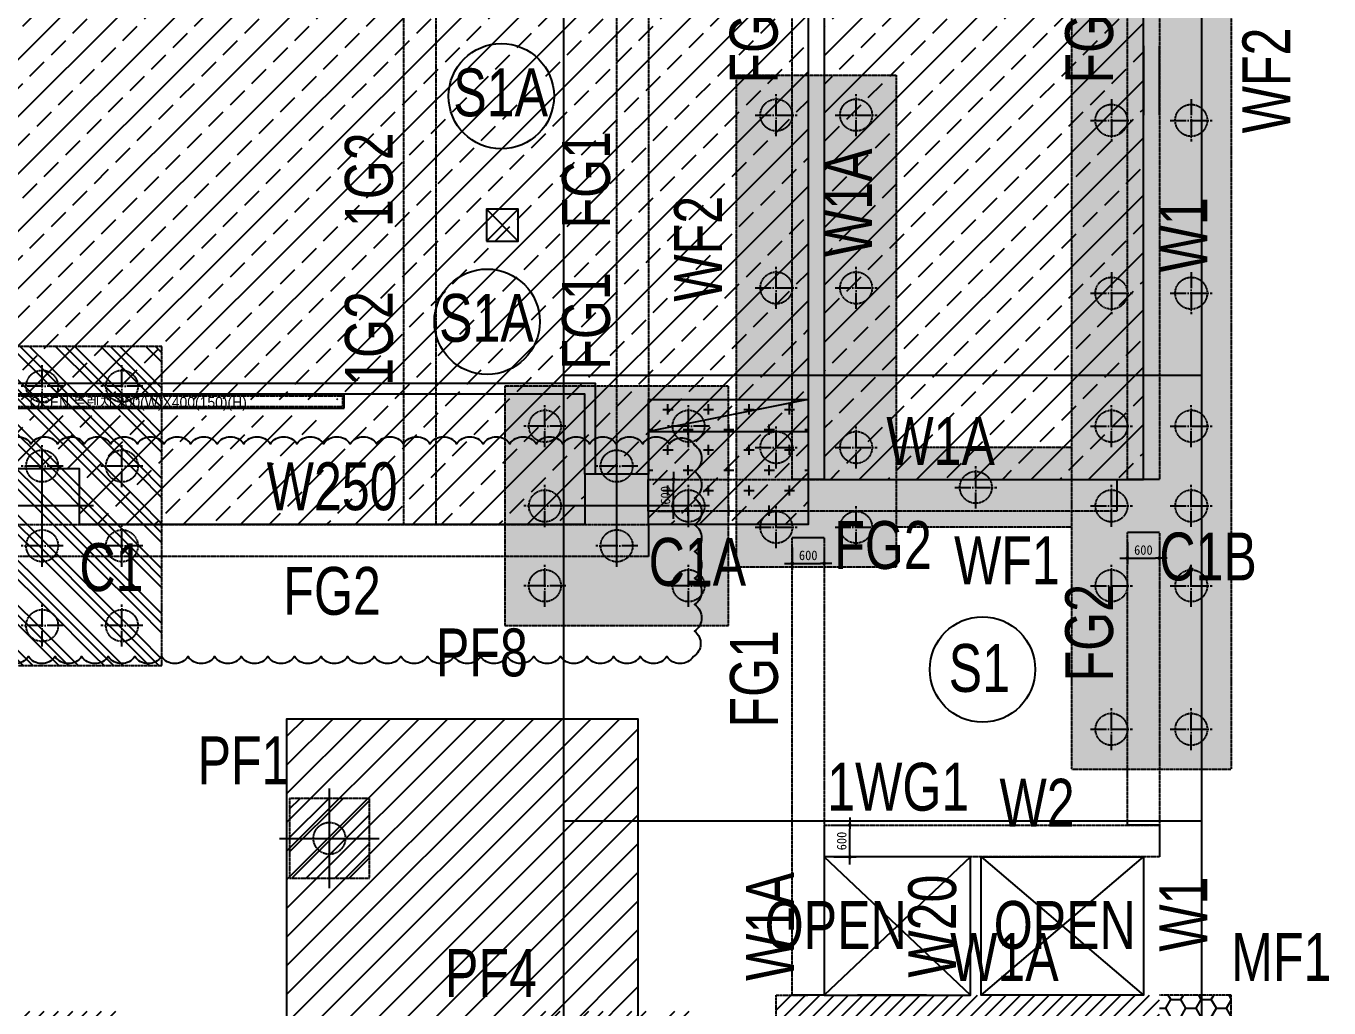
# Model space of a CAD drawing. Header units: millimetres. Extents: x -63681 to 183738, y 27655 to 152096.
# Drawn here: x 156051 to 180541, y 118666 to 137129 of the extents above; entities that cross this region are included whole.
import ezdxf
from ezdxf.enums import TextEntityAlignment as Align

# ---------------------------------------------------------------- set-up
doc = ezdxf.new("R2010")
doc.units = ezdxf.units.MM
doc.linetypes.add('ACAD_ISO04W100', pattern=[30, 24, -3, 0, -3])
doc.linetypes.add('HID', pattern=[2.3, 1.5, -0.8])
doc.layers.get('Defpoints').update_dxf_attribs({"color": 159})
for name, color, linetype in [('$0$A-HAT', 8, 'Continuous'), ('^DECK', 130, 'Continuous'), ('A-ELE', 7, 'Continuous'), ('A-ELE-방수턱', 5, 'Continuous'), ('A-HAT', 251, 'Continuous'), ('A-OPEN', 1, 'Continuous'), ('A-TEXT-NOTE', 7, 'Continuous'), ('COLUMN-TEXT', 2, 'Continuous'), ('GIRDER-TEXT', 7, 'Continuous'), ('PILE', 4, 'HID'), ('S-FOOTING', 4, 'HID'), ('TXT-FOOTING', 4, 'HID'), ('TXT-SLAB', 6, 'Continuous'), ('WALL-TEXT', 6, 'Continuous'), ('기초패턴', 1, 'Continuous'), ('보(girder)', 7, 'HID'), ('슬래브라인', 7, 'Continuous')]:
    doc.layers.add(name, color=color, linetype=linetype)
for name, color, linetype, plot in [('NOPLOT', 191, 'Continuous', False), ('NOPLOT-TEXT', 41, 'Continuous', False), ('printlayer', 6, 'Continuous', False)]:
    doc.layers.add(name, color=color, linetype=linetype, plot=plot)
doc.styles.add('Gdim', font='DotumChe.ttf')
doc.styles.add('Gtx', font='Dotum.ttf')
doc.dimstyles.new('Gdim200', dxfattribs={"dimscale": 200, "dimtxt": 3, "dimasz": 1.2, "dimexe": 2, "dimexo": 3, "dimgap": 1, "dimtad": 1, "dimdsep": 46, "dimlunit": 6, "dimtxsty": 'Gdim', "dimblk1": '_CIDOT', "dimblk2": '_CIDOT', "dimsah": 1, "dimcen": 2.5, "dimdle": 2, "dimclrd": 1, "dimclre": 1, "dimclrt": 3, "dimazin": 2, "dimtfac": 1, "dimtix": 1, "dimtmove": 2, "dimatfit": 3, "dimldrblk": '_CIDOT', "dimfxl": 2, "dimtolj": 1, "dimtzin": 0, "dimarcsym": 0})
pattern_1 = [(0, (-385073.9, -148605.02), (285.75, 164.97784), [190.5, -381]), (120, (-385073.9, -148605.02), (-285.75, 164.97784), [190.5, -381]), (60, (-385073.9, -148605.02), (6e-07, 329.95568), [-381, 190.5])]

# ---------------------------------------------------------------- blocks, each defined once
blk = doc.blocks.new('*U355')
at = {"layer": 'Defpoints'}
blk.add_line((30394.549, 700), (30394.549, 100), dxfattribs=at)
at = {"layer": '보(girder)'}
for p, q in [((-3305.451, 700), (30394.549, 700)), ((30394.549, 100), (-3305.451, 100))]:
    blk.add_line(p, q, dxfattribs=at)
blk = doc.blocks.new('_CIDOT')
at = {"color": 0, "linetype": 'ByBlock'}
blk.add_line((2, 0), (-1, 0), dxfattribs=at)
at = {"color": 0, "linetype": 'ByBlock', "const_width": 0.5}
blk.add_lwpolyline([(-0.25, 0, 1), (0.25, 0, 1)], format="xyb", close=True, dxfattribs=at)
blk = doc.blocks.new('*D356')
at = {"layer": 'Defpoints', "color": 155, "lineweight": -2, "transparency": 16777216}
for p, q in [((-1725, 700), (-1305, 700)), ((-1425, 172), (-1425, 628)), ((-1725, 100), (-1305, 100))]:
    blk.add_line(p, q, dxfattribs=at)
at = {"layer": 'Defpoints', "color": 0, "transparency": 16777216}
for p in [(-1905, 700), (-1425, 700), (-1905, 100)]:
    blk.add_point(p, dxfattribs=at)
at = {"layer": 'Defpoints', "color": 155, "lineweight": -2, "transparency": 16777216, "xscale": 71.99999999999994, "yscale": 71.99999999999994, "zscale": 71.99999999999994}
for p, rotation in [((-1425, 700), 90), ((-1425, 100), 270)]:
    blk.add_blockref('_CIDOT', p, dxfattribs=dict(at, rotation=rotation))
at = {"layer": 'Defpoints', "color": 3, "transparency": 16777216, "insert": (-1576, 400), "char_height": 180, "attachment_point": 5, "rotation": 90, "style": 'Gdim'}
blk.add_mtext('\\A1;{\\C155;600}', dxfattribs=at)
blk = doc.blocks.new('*D358')
at = {"layer": 'Defpoints', "color": 155, "lineweight": -2, "transparency": 16777216}
for p, q in [((-1725, 700), (-1305, 700)), ((-1425, 172), (-1425, 628)), ((-1725, 100), (-1305, 100))]:
    blk.add_line(p, q, dxfattribs=at)
at = {"layer": 'Defpoints', "color": 0, "transparency": 16777216}
for p in [(-1905, 700), (-1425, 700), (-1905, 100)]:
    blk.add_point(p, dxfattribs=at)
at = {"layer": 'Defpoints', "color": 155, "lineweight": -2, "transparency": 16777216, "xscale": 71.99999999999994, "yscale": 71.99999999999994, "zscale": 71.99999999999994}
for p, rotation in [((-1425, 700), 90), ((-1425, 100), 270)]:
    blk.add_blockref('_CIDOT', p, dxfattribs=dict(at, rotation=rotation))
at = {"layer": 'Defpoints', "color": 3, "transparency": 16777216, "insert": (-1576, 400), "char_height": 180, "attachment_point": 5, "rotation": 90, "style": 'Gdim'}
blk.add_mtext('\\A1;{\\C155;600}', dxfattribs=at)
blk = doc.blocks.new('*D316')
at = {"layer": 'Defpoints', "color": 155, "lineweight": -2, "transparency": 16777216}
for p, q in [((-1625, 700), (-1205, 700)), ((-1325, 172), (-1325, 628)), ((-1625, 100), (-1205, 100))]:
    blk.add_line(p, q, dxfattribs=at)
at = {"layer": 'Defpoints', "color": 0, "transparency": 16777216}
for p in [(-1805, 700), (-1325, 700), (-1805, 100)]:
    blk.add_point(p, dxfattribs=at)
at = {"layer": 'Defpoints', "color": 155, "lineweight": -2, "transparency": 16777216, "xscale": 71.99999999999994, "yscale": 71.99999999999994, "zscale": 71.99999999999994}
for p, rotation in [((-1325, 700), 90), ((-1325, 100), 270)]:
    blk.add_blockref('_CIDOT', p, dxfattribs=dict(at, rotation=rotation))
at = {"layer": 'Defpoints', "color": 3, "transparency": 16777216, "insert": (-1476, 400), "char_height": 180, "attachment_point": 5, "rotation": 90, "style": 'Gdim'}
blk.add_mtext('\\A1;{\\C155;600}', dxfattribs=at)
blk = doc.blocks.new('*D318')
at = {"layer": 'Defpoints', "color": 155, "lineweight": -2, "transparency": 16777216}
for p, q in [((-1625, 700), (-1205, 700)), ((-1325, 172), (-1325, 628)), ((-1625, 100), (-1205, 100))]:
    blk.add_line(p, q, dxfattribs=at)
at = {"layer": 'Defpoints', "color": 0, "transparency": 16777216}
for p in [(-1805, 700), (-1325, 700), (-1805, 100)]:
    blk.add_point(p, dxfattribs=at)
at = {"layer": 'Defpoints', "color": 155, "lineweight": -2, "transparency": 16777216, "xscale": 71.99999999999994, "yscale": 71.99999999999994, "zscale": 71.99999999999994}
for p, rotation in [((-1325, 700), 90), ((-1325, 100), 270)]:
    blk.add_blockref('_CIDOT', p, dxfattribs=dict(at, rotation=rotation))
at = {"layer": 'Defpoints', "color": 3, "transparency": 16777216, "insert": (-1476, 400), "char_height": 180, "attachment_point": 5, "rotation": 90, "style": 'Gdim'}
blk.add_mtext('\\A1;{\\C155;600}', dxfattribs=at)
blk = doc.blocks.new('파일')
at = {"color": 1, "linetype": 'ACAD_ISO04W100'}
for p, q in [((16279.4, 3764.4), (16279.4, 3827.6)), ((16247.7, 3796), (16311, 3796))]:
    blk.add_line(p, q, dxfattribs=at)
at = {"layer": 'PILE'}
blk.add_circle((16279.4, 3796), 24, dxfattribs=at)
blk = doc.blocks.new('D600(2.5)PF8')
blk.add_lwpolyline([(39690, -280315), (39690, -284515), (44190, -284515), (44190, -280315), (39690, -280315)])
at = {"layer": 'NOPLOT'}
for p, q in [((41940, -283382), (41940, -281447)), ((41003, -282415), (42878, -282415))]:
    blk.add_line(p, q, dxfattribs=at)
at = {"xscale": 12.50000000000909, "yscale": 12.50000000000909, "zscale": 12.50000000000909}
for p in [(-163052, -328515), (-161552, -328515), (-160052, -328515), (-162302, -329865), (-160802, -329865), (-163052, -331215), (-161552, -331215), (-160052, -331215)]:
    blk.add_blockref('파일', p, dxfattribs=at)
blk = doc.blocks.new('*D276')
at = {"layer": 'Defpoints', "color": 155, "lineweight": -2, "transparency": 16777216}
for p, q in [((-2125, 700), (-1705, 700)), ((-1825, 172), (-1825, 628)), ((-2125, 100), (-1705, 100))]:
    blk.add_line(p, q, dxfattribs=at)
at = {"layer": 'Defpoints', "color": 0, "transparency": 16777216}
for p in [(-2305, 700), (-1825, 700), (-2305, 100)]:
    blk.add_point(p, dxfattribs=at)
at = {"layer": 'Defpoints', "color": 155, "lineweight": -2, "transparency": 16777216, "xscale": 71.99999999999994, "yscale": 71.99999999999994, "zscale": 71.99999999999994}
for p, rotation in [((-1825, 700), 90), ((-1825, 100), 270)]:
    blk.add_blockref('_CIDOT', p, dxfattribs=dict(at, rotation=rotation))
at = {"layer": 'Defpoints', "color": 3, "transparency": 16777216, "insert": (-1976, 400), "char_height": 180, "attachment_point": 5, "rotation": 90, "style": 'Gdim'}
blk.add_mtext('\\A1;{\\C155;600}', dxfattribs=at)
blk = doc.blocks.new('*D278')
at = {"layer": 'Defpoints', "color": 155, "lineweight": -2, "transparency": 16777216}
for p, q in [((-2125, 700), (-1705, 700)), ((-1825, 172), (-1825, 628)), ((-2125, 100), (-1705, 100))]:
    blk.add_line(p, q, dxfattribs=at)
at = {"layer": 'Defpoints', "color": 0, "transparency": 16777216}
for p in [(-2305, 700), (-1825, 700), (-2305, 100)]:
    blk.add_point(p, dxfattribs=at)
at = {"layer": 'Defpoints', "color": 155, "lineweight": -2, "transparency": 16777216, "xscale": 71.99999999999994, "yscale": 71.99999999999994, "zscale": 71.99999999999994}
for p, rotation in [((-1825, 700), 90), ((-1825, 100), 270)]:
    blk.add_blockref('_CIDOT', p, dxfattribs=dict(at, rotation=rotation))
at = {"layer": 'Defpoints', "color": 3, "transparency": 16777216, "insert": (-1976, 400), "char_height": 180, "attachment_point": 5, "rotation": 90, "style": 'Gdim'}
blk.add_mtext('\\A1;{\\C155;600}', dxfattribs=at)
blk = doc.blocks.new('PF12')
at = {"layer": 'NOPLOT'}
for p, q in [((2100, 2063), (2100, 3937)), ((3067, 3000), (1133, 3000))]:
    blk.add_line(p, q, dxfattribs=at)
at = {"layer": 'S-FOOTING', "elevation": 0}
blk.add_lwpolyline([(-150, 0), (4350, 0), (4350, 6000), (-150, 6000)], close=True, dxfattribs=at)
at = {"xscale": 12.5000000000091, "yscale": 12.5000000000091, "zscale": 12.5000000000091, "rotation": 90}
for p in [(48050, -198242), (49550, -198242), (51050, -198242), (48050, -199742), (49550, -199742), (51050, -199742), (48050, -201242), (49550, -201242), (51050, -201242), (48050, -202742), (49550, -202742), (51050, -202742)]:
    blk.add_blockref('파일', p, dxfattribs=at)
blk = doc.blocks.new('D600(2.5)PF1')
blk.add_lwpolyline([(32233, -266553), (33733, -266553), (33733, -265053), (32233, -265053), (32233, -266553)])
at = {"layer": 'printlayer'}
for p, q in [((32983, -266740), (32983, -264865)), ((32045, -265803), (33920, -265803))]:
    blk.add_line(p, q, dxfattribs=at)
at = {"xscale": 12.50000000000909, "yscale": 12.50000000000909, "zscale": 12.50000000000909}
blk.add_blockref('파일', (-170510, -313253), dxfattribs=at)
blk = doc.blocks.new('A$Cecc8fa15')
at = {"layer": '기초패턴'}
h = blk.add_hatch(dxfattribs=at)
h.set_pattern_fill('ANSI31', color=256, scale=60)
h.set_pattern_definition([(45, (-385073.9, -148605.02), (-134.70384, 134.70384), [])])
h.paths.add_polyline_path([(41800, -7700), (49000, -7700), (49000, -12450), (41800, -12450)])
h.paths.add_polyline_path([(41800, -27400), (41800, -27100), (42700, -27100), (42711, -24805), (41800, -24800), (41800, -18900), (49750, -18900), (49750, -27400)])
h.paths.add_polyline_path([(49900, -22750), (54100, -22750), (54100, -18250), (49900, -18250)])
h.paths.add_polyline_path([(50500, -11000), (53500, -11000), (53500, -8000), (50500, -8000)])
h.paths.add_polyline_path([(50500, -6750), (53500, -6750), (53500, -2250), (50500, -2250)])
h.paths.add_polyline_path([(61300, -6750), (64300, -6750), (64300, -2250), (61300, -2250)])
h.paths.add_polyline_path([(61300, -11000), (64300, -11000), (64300, -8000), (61300, -8000)])
h.paths.add_polyline_path([(60550, -23500), (65050, -23500), (65050, -17500), (60550, -17500)])
h.paths.add_polyline_path([(56650, -15000), (58150, -15000), (58150, -13500), (56650, -13500)])
h.paths.add_polyline_path([(67450, -15000), (68950, -15000), (68950, -13500), (67450, -13500)])
h.paths.add_polyline_path([(72100, -11000), (75100, -11000), (75100, -8000), (72100, -8000)])
h.paths.add_polyline_path([(72100, -6750), (75100, -6750), (75100, -2250), (72100, -2250)])
h.paths.add_polyline_path([(78250, -6500), (79750, -6500), (79750, -8000), (78250, -8000)])
h.paths.add_polyline_path([(78250, -15000), (79750, -15000), (79750, -13500), (78250, -13500)])
h.paths.add_polyline_path([(71350, -23500), (75850, -23500), (75850, -17500), (71350, -17500)])
h.paths.add_polyline_path([(67450, -27500), (68950, -27500), (68950, -26000), (67450, -26000)])
h.paths.add_polyline_path([(61300, -33000), (64300, -33000), (64300, -30000), (61300, -30000)])
h.paths.add_polyline_path([(61300, -34250), (64300, -34250), (64300, -38750), (61300, -38750)])
h.paths.add_polyline_path([(50500, -43525), (53500, -43525), (53500, -46525), (50500, -46525)])
h.paths.add_polyline_path([(47250, -46300), (48750, -46300), (48750, -43300), (47250, -43300)])
h.paths.add_polyline_path([(72100, -38750), (75100, -38750), (75100, -34250), (72100, -34250)])
h.paths.add_polyline_path([(72100, -33000), (75100, -33000), (75100, -30000), (72100, -30000)])
h.paths.add_polyline_path([(78250, -27500), (79750, -27500), (79750, -26000), (78250, -26000)])
h.paths.add_polyline_path([(82900, -30000), (85900, -30000), (85900, -33000), (82900, -33000)])
h.paths.add_polyline_path([(89050, -27500), (90550, -27500), (90550, -26000), (89050, -26000)])
h.paths.add_polyline_path([(93700, -33000), (96700, -33000), (96700, -30000), (93700, -30000)])
h.paths.add_polyline_path([(99850, -27500), (101350, -27500), (101350, -26000), (99850, -26000)])
h.paths.add_polyline_path([(104500, -33000), (107500, -33000), (107500, -30000), (104500, -30000)])
h.paths.add_polyline_path([(119800, -36400), (127000, -36400), (127000, -29700), (119800, -29700)])
h.paths.add_polyline_path([(114100, -46300), (115600, -46300), (115600, -43300), (114100, -43300)])
h.paths.add_polyline_path([(119175, -46300), (122175, -46300), (122175, -43300), (119175, -43300)])
h.paths.add_polyline_path([(102050, -55700), (103550, -55700), (103550, -52700), (102050, -52700)])
h.paths.add_polyline_path([(107525, -55700), (110525, -55700), (110525, -52700), (107525, -52700)])
h.paths.add_polyline_path([(114100, -51350), (115600, -51350), (115600, -49850), (114100, -49850)])
h.paths.add_polyline_path([(119175, -55700), (122175, -55700), (122175, -52700), (119175, -52700)])
h.paths.add_polyline_path([(114100, -58350), (115600, -58350), (115600, -56850), (114100, -56850)])
h.paths.add_polyline_path([(107525, -62500), (110525, -62500), (110525, -59500), (107525, -59500)])
h.paths.add_polyline_path([(102050, -62500), (103550, -62500), (103550, -59500), (102050, -59500)])
h.paths.add_polyline_path([(119175, -60400), (122175, -60400), (122175, -57400), (119175, -57400)])
h.paths.add_polyline_path([(119175, -62500), (122175, -62500), (122175, -61000), (119175, -61000)])
h.paths.add_polyline_path([(114100, -65500), (115600, -65500), (115600, -64000), (114100, -64000)])
h.paths.add_polyline_path([(107525, -70000), (110525, -70000), (110525, -67000), (107525, -67000)])
h.paths.add_polyline_path([(102050, -70000), (103550, -70000), (103550, -67000), (102050, -67000)])
h.paths.add_polyline_path([(119175, -70000), (122175, -70000), (122175, -67000), (119175, -67000)])
h.paths.add_polyline_path([(51250, -66300), (52750, -66300), (52750, -69300), (51250, -69300)])
h = blk.add_hatch(dxfattribs=at)
h.set_pattern_fill('HONEY', color=256, scale=60)
h.set_pattern_definition(pattern_1)
h.paths.add_polyline_path([(119050, -12400), (122050, -12400), (122050, -19400), (125350, -19400), (125350, -6000), (128350, -6000), (128350, -25450), (125350, -25450), (125350, -20900), (122050, -20900), (122050, -21650), (119050, -21650)])
h.paths.add_polyline_path([(114700, -22750), (118900, -22750), (118900, -18250), (114700, -18250)])
h = blk.add_hatch(dxfattribs=at)
h.set_pattern_fill('GOST_GROUND', color=256, scale=60, angle=90)
h.set_pattern_definition([(135, (-479912.4, -113996.9), (5e-14, 848.52814), [1200]), (135, (-479912.4, -113816.9), (5e-14, 848.52814), [1200]), (135, (-479912.4, -113636.9), (5e-14, 848.52814), [1200])])
h.paths.add_polyline_path([(103750, -17500), (108250, -17500), (108250, -23500), (103750, -23500)])
h = blk.add_hatch(dxfattribs=at)
h.set_pattern_fill('ANSI32', color=256, scale=60)
h.set_pattern_definition([(45, (-385073.9, -148605), (-404.1115, 404.1115), []), (45, (-384804.5, -148605), (-404.1115, 404.1115), [])])
h.paths.add_polyline_path([(50500, -30000), (53500, -30000), (53500, -33000), (50500, -33000)])
h.paths.add_polyline_path([(50500, -38750), (53500, -38750), (53500, -34250), (50500, -34250)])
h.paths.add_polyline_path([(56650, -26000), (58150, -26000), (58150, -27500), (56650, -27500)])
h.paths.add_polyline_path([(110650, -26000), (112150, -26000), (112150, -27500), (110650, -27500)])
h.paths.add_polyline_path([(115300, -30000), (118300, -30000), (118300, -33000), (115300, -33000)])
h = blk.add_hatch(dxfattribs=at)
h.set_pattern_fill('HONEY', color=256, scale=60)
h.set_pattern_definition(pattern_1)
h.paths.add_polyline_path([(127000, -29700), (128350, -29700), (128350, -36400), (127000, -36400)])
blk = doc.blocks.new('*D210')
at = {"layer": 'Defpoints', "color": 155, "lineweight": -2, "transparency": 16777216}
for p, q in [((-1725, 700), (-1305, 700)), ((-1425, 172), (-1425, 628)), ((-1725, 100), (-1305, 100))]:
    blk.add_line(p, q, dxfattribs=at)
at = {"layer": 'Defpoints', "color": 0, "transparency": 16777216}
for p in [(-1905, 700), (-1425, 700), (-1905, 100)]:
    blk.add_point(p, dxfattribs=at)
at = {"layer": 'Defpoints', "color": 155, "lineweight": -2, "transparency": 16777216, "xscale": 71.99999999999994, "yscale": 71.99999999999994, "zscale": 71.99999999999994}
for p, rotation in [((-1425, 700), 90), ((-1425, 100), 270)]:
    blk.add_blockref('_CIDOT', p, dxfattribs=dict(at, rotation=rotation))
at = {"layer": 'Defpoints', "color": 3, "transparency": 16777216, "insert": (-1576, 400), "char_height": 180, "attachment_point": 5, "rotation": 90, "style": 'Gdim'}
blk.add_mtext('\\A1;{\\C155;600}', dxfattribs=at)
blk = doc.blocks.new('*D212')
at = {"layer": 'Defpoints', "color": 155, "lineweight": -2, "transparency": 16777216}
for p, q in [((-1725, 700), (-1305, 700)), ((-1425, 172), (-1425, 628)), ((-1725, 100), (-1305, 100))]:
    blk.add_line(p, q, dxfattribs=at)
at = {"layer": 'Defpoints', "color": 0, "transparency": 16777216}
for p in [(-1905, 700), (-1425, 700), (-1905, 100)]:
    blk.add_point(p, dxfattribs=at)
at = {"layer": 'Defpoints', "color": 155, "lineweight": -2, "transparency": 16777216, "xscale": 71.99999999999994, "yscale": 71.99999999999994, "zscale": 71.99999999999994}
for p, rotation in [((-1425, 700), 90), ((-1425, 100), 270)]:
    blk.add_blockref('_CIDOT', p, dxfattribs=dict(at, rotation=rotation))
at = {"layer": 'Defpoints', "color": 3, "transparency": 16777216, "insert": (-1576, 400), "char_height": 180, "attachment_point": 5, "rotation": 90, "style": 'Gdim'}
blk.add_mtext('\\A1;{\\C155;600}', dxfattribs=at)
blk = doc.blocks.new('*U357')
at = {"layer": 'Defpoints'}
for p, q in [((-1905.451, 700), (-1905.451, 100)), ((6907.385, 700), (6907.385, 100))]:
    blk.add_line(p, q, dxfattribs=at)
at = {"layer": '보(girder)'}
for p, q in [((-1905.451, 700), (6907.385, 700)), ((6907.385, 100), (-1905.451, 100))]:
    blk.add_line(p, q, dxfattribs=at)
at = {"layer": 'Defpoints'}
dim = blk.add_linear_dim(base=(-1425.451, 700), p1=(-1905.451, 100), p2=(-1905.451, 700), angle=90, text='{\\C155;<>}', dimstyle='Gdim200', override={"dimscale": 60, "dimzin": 8, "dimclrd": 155, "dimclre": 155}, dxfattribs=at)
dim.commit()
dim.dimension.update_dxf_attribs({"geometry": '*D356', "text_midpoint": (-1575.571, 400)})
blk = doc.blocks.new('*U359')
at = {"layer": 'Defpoints'}
for p, q in [((-1905.451, 700), (-1905.451, 100)), ((3594.549, 700), (3594.549, 100))]:
    blk.add_line(p, q, dxfattribs=at)
at = {"layer": '보(girder)'}
for p, q in [((-1905.451, 700), (3594.549, 700)), ((3594.549, 100), (-1905.451, 100))]:
    blk.add_line(p, q, dxfattribs=at)
at = {"layer": 'Defpoints'}
dim = blk.add_linear_dim(base=(-1425.451, 700), p1=(-1905.451, 100), p2=(-1905.451, 700), angle=90, text='{\\C155;<>}', dimstyle='Gdim200', override={"dimscale": 60, "dimzin": 8, "dimclrd": 155, "dimclre": 155}, dxfattribs=at)
dim.commit()
dim.dimension.update_dxf_attribs({"geometry": '*D358', "text_midpoint": (-1575.571, 400)})
blk = doc.blocks.new('*U317')
at = {"layer": 'Defpoints'}
for p, q in [((-1805.451, 700), (-1805.451, 100)), ((6794.549, 700), (6794.549, 100))]:
    blk.add_line(p, q, dxfattribs=at)
at = {"layer": '보(girder)'}
for p, q in [((-1805.451, 700), (6794.549, 700)), ((6794.549, 100), (-1805.451, 100))]:
    blk.add_line(p, q, dxfattribs=at)
at = {"layer": 'Defpoints'}
dim = blk.add_linear_dim(base=(-1325.451, 700), p1=(-1805.451, 100), p2=(-1805.451, 700), angle=90, text='{\\C155;<>}', dimstyle='Gdim200', override={"dimscale": 60, "dimzin": 8, "dimclrd": 155, "dimclre": 155}, dxfattribs=at)
dim.commit()
dim.dimension.update_dxf_attribs({"geometry": '*D316', "text_midpoint": (-1475.571, 400)})
blk = doc.blocks.new('*U319')
at = {"layer": 'Defpoints'}
for p, q in [((-1805.451, 700), (-1805.451, 100)), ((4494.549, 700), (4494.549, 100))]:
    blk.add_line(p, q, dxfattribs=at)
at = {"layer": '보(girder)'}
for p, q in [((-1805.451, 700), (4494.549, 700)), ((4494.549, 100), (-1805.451, 100))]:
    blk.add_line(p, q, dxfattribs=at)
at = {"layer": 'Defpoints'}
dim = blk.add_linear_dim(base=(-1325.451, 700), p1=(-1805.451, 100), p2=(-1805.451, 700), angle=90, text='{\\C155;<>}', dimstyle='Gdim200', override={"dimscale": 60, "dimzin": 8, "dimclrd": 155, "dimclre": 155}, dxfattribs=at)
dim.commit()
dim.dimension.update_dxf_attribs({"geometry": '*D318', "text_midpoint": (-1475.571, 400)})
blk = doc.blocks.new('*U277')
at = {"layer": 'Defpoints'}
for p, q in [((-2305.451, 700), (-2305.451, 100)), ((17494.549, 700), (17494.549, 100))]:
    blk.add_line(p, q, dxfattribs=at)
at = {"layer": '보(girder)'}
for p, q in [((-2305.451, 700), (17494.549, 700)), ((17494.549, 100), (-2305.451, 100))]:
    blk.add_line(p, q, dxfattribs=at)
at = {"layer": 'Defpoints'}
dim = blk.add_linear_dim(base=(-1825.451, 700), p1=(-2305.451, 100), p2=(-2305.451, 700), angle=90, text='{\\C155;<>}', dimstyle='Gdim200', override={"dimscale": 60, "dimzin": 8, "dimclrd": 155, "dimclre": 155}, dxfattribs=at)
dim.commit()
dim.dimension.update_dxf_attribs({"geometry": '*D276', "text_midpoint": (-1975.571, 400)})
blk = doc.blocks.new('*U279')
at = {"layer": 'Defpoints'}
for p, q in [((-2305.451, 700), (-2305.451, 100)), ((12794.549, 700), (12794.549, 100))]:
    blk.add_line(p, q, dxfattribs=at)
at = {"layer": '보(girder)'}
for p, q in [((-2305.451, 700), (12794.549, 700)), ((12794.549, 100), (-2305.451, 100))]:
    blk.add_line(p, q, dxfattribs=at)
at = {"layer": 'Defpoints'}
dim = blk.add_linear_dim(base=(-1825.451, 700), p1=(-2305.451, 100), p2=(-2305.451, 700), angle=90, text='{\\C155;<>}', dimstyle='Gdim200', override={"dimscale": 60, "dimzin": 8, "dimclrd": 155, "dimclre": 155}, dxfattribs=at)
dim.commit()
dim.dimension.update_dxf_attribs({"geometry": '*D278', "text_midpoint": (-1975.571, 400)})
blk = doc.blocks.new('*U211')
at = {"layer": 'Defpoints'}
for p, q in [((-1905.451, 700), (-1905.451, 100)), ((8094.549, 700), (8094.549, 100))]:
    blk.add_line(p, q, dxfattribs=at)
at = {"layer": '보(girder)'}
for p, q in [((-1905.451, 700), (8094.549, 700)), ((8094.549, 100), (-1905.451, 100))]:
    blk.add_line(p, q, dxfattribs=at)
at = {"layer": 'Defpoints'}
dim = blk.add_linear_dim(base=(-1425.451, 700), p1=(-1905.451, 100), p2=(-1905.451, 700), angle=90, text='{\\C155;<>}', dimstyle='Gdim200', override={"dimscale": 60, "dimzin": 8, "dimclrd": 155, "dimclre": 155}, dxfattribs=at)
dim.commit()
dim.dimension.update_dxf_attribs({"geometry": '*D210', "text_midpoint": (-1575.571, 400)})
blk = doc.blocks.new('*U213')
at = {"layer": 'Defpoints'}
for p, q in [((-1905.451, 700), (-1905.451, 100)), ((9044.549, 700), (9044.549, 100))]:
    blk.add_line(p, q, dxfattribs=at)
at = {"layer": '보(girder)'}
for p, q in [((-1905.451, 700), (9044.549, 700)), ((9044.549, 100), (-1905.451, 100))]:
    blk.add_line(p, q, dxfattribs=at)
at = {"layer": 'Defpoints'}
dim = blk.add_linear_dim(base=(-1425.451, 700), p1=(-1905.451, 100), p2=(-1905.451, 700), angle=90, text='{\\C155;<>}', dimstyle='Gdim200', override={"dimscale": 60, "dimzin": 8, "dimclrd": 155, "dimclre": 155}, dxfattribs=at)
dim.commit()
dim.dimension.update_dxf_attribs({"geometry": '*D212', "text_midpoint": (-1575.571, 400)})

msp = doc.modelspace()

# ---------------------------------------------------------------- hatches: boundary and pattern name
at = {"layer": '$0$A-HAT'}
h = msp.add_hatch(dxfattribs=at)
h.set_pattern_fill('CROSS', color=1, scale=60)
h.paths.add_polyline_path([(167753.571, 130105.019), (170753.571, 130105.019), (170753.571, 127755.018), (167753.571, 127755.018)])
at = {"layer": 'A-HAT'}
h = msp.add_hatch(dxfattribs=at)
h.set_pattern_fill('ANSI33', color=256, scale=120)
h.paths.add_polyline_path([(136053.571, 129805.018), (136053.571, 130105.018), (150353.571, 130105.018), (150353.571, 130155.017), (151553.571, 130155.017), (151553.571, 130105.018), (162003.571, 130105.018), (162003.571, 129805.018), (151553.571, 129805.018), (151553.571, 128955.017), (150353.571, 128955.017), (150353.571, 129805.018)], flags=16)
h.paths.add_polyline_path([(170753.571, 144005.017), (171053.571, 144005.017), (171053.571, 148705.017), (170753.571, 148705.018), (170753.571, 149005.017), (167753.571, 149005.018), (167753.571, 138705.018), (166753.571, 138705.018), (156753.571, 138705.018), (155953.571, 138705.018), (155948.571, 138705.018), (145948.571, 138705.018), (145953.571, 138705.018), (145153.571, 138705.018), (135153.571, 138705.018), (134603.571, 138705.018), (134603.571, 128805.018), (135453.571, 128805.018), (135453.571, 127755.018), (144853.571, 127755.018), (144853.571, 128805.018), (146253.571, 128805.018), (146253.571, 127755.018), (155653.571, 127755.018), (155653.571, 128805.018), (157053.571, 128805.018), (157053.571, 127755.018), (166553.571, 127755.018), (166553.571, 128705.018), (167753.571, 128705.018), (167753.571, 127755.018), (170753.571, 127755.018)])
h = msp.add_hatch(dxfattribs=at)
h.set_pattern_fill('ANSI33', color=256, scale=120)
h.paths.add_polyline_path([(171053.571, 128605.018), (177053.571, 128605.018), (177053.571, 143705.018), (171053.571, 143705.018)])
h = msp.add_hatch(dxfattribs=at)
h.set_pattern_fill('ANSI31', color=256, scale=120)
h.paths.add_polyline_path([(160953.571, 111705.018), (166553.571, 111705.018), (166553.571, 112705.018), (167553.571, 112705.018), (167553.571, 116705.018), (166753.571, 116705.018), (166753.571, 117505.018), (167553.571, 117505.018), (167553.571, 124105.018), (160953.571, 124105.018)])

# ---------------------------------------------------------------- linework, layer by layer
at = {"layer": '^DECK', "color": 0}
for centre in [(164984.629, 135808.827), (164716.872, 131569.318), (174029.208, 125030.499)]:
    msp.add_circle(centre, 990.918, dxfattribs=at)
at = {"layer": 'A-ELE'}
for p, q in [((151553.571, 130205.018), (162033.571, 130205.018)), ((162033.571, 129945.018), (162033.571, 130205.018)), ((151553.571, 129945.018), (162033.571, 129945.018))]:
    msp.add_line(p, q, dxfattribs=at)
at = {"layer": 'A-ELE', "elevation": 0}
msp.add_lwpolyline([(164703.571, 133085.018), (165303.571, 133085.018), (165303.571, 133685.018), (164703.571, 133685.018)], close=True, dxfattribs=at)
at = {"layer": 'A-ELE-방수턱', "elevation": 0}
for points in [[(166753.571, 128705.018), (166753.571, 130405.018), (134603.571, 130405.018)], [(166553.571, 128705.018), (166553.571, 130205.018), (134603.571, 130205.018)]]:
    msp.add_lwpolyline(points, dxfattribs=at)
at = {"layer": 'A-OPEN'}
for p, q in [((165303.571, 133685.018), (164703.571, 133085.018)), ((165303.571, 133085.018), (164703.571, 133685.018)), ((170753.571, 130105.019), (167753.571, 129505.019)), ((173803.571, 121505.018), (171053.571, 118905.018)), ((173803.571, 118905.018), (171053.571, 121505.018)), ((174003.571, 118905.018), (177053.571, 121505.018)), ((174003.571, 121505.018), (177053.571, 118905.018))]:
    msp.add_line(p, q, dxfattribs=at)
at = {"layer": 'NOPLOT', "linetype": 'HID'}
for p, q in [((151553.571, 130175.018), (162003.571, 130175.018)), ((162003.571, 129975.018), (162003.571, 130175.018)), ((151553.571, 129975.018), (162003.571, 129975.018))]:
    msp.add_line(p, q, dxfattribs=at)
at = {"layer": 'NOPLOT', "elevation": 0}
for points in [[(178153.571, 150005.016), (166153.571, 150005.016), (166153.571, 122185.016), (178153.571, 122185.016)], [(178153.571, 130555.016), (166153.571, 130555.016), (166153.571, 102735.016), (178153.571, 102735.016)], [(171053.573, 118905.018), (173803.571, 118905.018), (173803.571, 121505.018), (171053.573, 121505.018)], [(174003.571, 121505.018), (177053.571, 121505.018), (177053.571, 118905.018), (174003.571, 118905.018)]]:
    msp.add_lwpolyline(points, close=True, dxfattribs=at)
at = {"layer": 'NOPLOT'}
msp.add_lwpolyline([(155643.472, 129275.073, -0.52056705), (156143.472, 129275.073, -0.52056705), (156643.472, 129275.073, -0.52056705), (157143.472, 129275.073, -0.52056705), (157643.472, 129275.073, -0.52056705), (158143.472, 129275.073, -0.52056705), (158643.472, 129275.073, -0.52056705), (159143.472, 129275.073, -0.52056705), (159643.472, 129275.073, -0.52056705), (160143.472, 129275.073, -0.52056705), (160643.472, 129275.073, -0.52056705), (161143.472, 129275.073, -0.52056705), (161643.472, 129275.073, -0.52056705), (162143.472, 129275.073, -0.52056705), (162643.472, 129275.073, -0.52056705), (163143.472, 129275.073, -0.52056705), (163643.472, 129275.073, -0.52056705), (164143.472, 129275.073, -0.52056705), (164643.472, 129275.073, -0.52056705), (165143.472, 129275.073, -0.52056705), (165643.472, 129275.073, -0.52056705), (166143.472, 129275.073, -0.52056705), (166643.472, 129275.073, -0.52056705), (167143.472, 129275.073, -0.52056705), (167643.472, 129275.073, -0.52056705), (168143.472, 129275.073, -0.52056705), (168618.109, 129249.71, -0.52056705), (168618.109, 128749.71, -0.52056705), (168618.109, 128249.71, -0.52056705), (168618.109, 127749.71, -0.52056705), (168618.109, 127249.71, -0.52056705), (168618.109, 126749.71, -0.52056705), (168618.109, 126249.71, -0.52056705), (168618.109, 125749.71, -0.52056705), (168596.217, 125271.602, -0.52056705), (168096.217, 125271.602, -0.52056705), (167596.217, 125271.602, -0.52056705), (167096.217, 125271.602, -0.52056705), (166596.217, 125271.602, -0.52056705), (166096.217, 125271.602, -0.52056705), (165596.217, 125271.602, -0.52056705), (165096.217, 125271.602, -0.52056705), (164596.217, 125271.602, -0.52056705), (164096.217, 125271.602, -0.52056705), (163596.217, 125271.602, -0.52056705), (163096.217, 125271.602, -0.52056705), (162596.217, 125271.602, -0.52056705), (162096.217, 125271.602, -0.52056705), (161596.217, 125271.602, -0.52056705), (161096.217, 125271.602, -0.52056705), (160596.217, 125271.602, -0.52056705), (160096.217, 125271.602, -0.52056705), (159596.217, 125271.602, -0.52056705), (159096.217, 125271.602, -0.52056705), (158596.217, 125271.602, -0.52056705), (158096.217, 125271.602, -0.52056705), (157596.217, 125271.602, -0.52056705), (157096.217, 125271.602, -0.52056705), (156596.217, 125271.602, -0.52056705), (156096.217, 125271.602, -0.52056705), (155596.217, 125271.602, -0.52056705)], format="xyb", dxfattribs=at)
at = {"layer": 'S-FOOTING'}
for p, q in [((175703.571, 142605.012), (175703.571, 123155.032, 0)), ((178703.571, 142605.012), (178703.571, 123155.032)), ((175703.571, 129205.018), (172403.571, 129205.018)), ((175703.571, 127705.018), (172403.571, 127705.018)), ((175703.571, 123155.032, 0), (178703.571, 123155.032))]:
    msp.add_line(p, q, dxfattribs=at)
at = {"layer": 'S-FOOTING', "elevation": 0}
msp.add_lwpolyline([(172403.571, 126955.018), (169403.571, 126955.018), (169403.571, 136205.018), (172403.571, 136205.018)], close=True, dxfattribs=at)
for points in [[(170753.572, 112205.018), (170153.571, 112205.018), (170153.571, 118905.018), (170753.571, 118905.018)], [(177353.571, 112205.018), (178703.571, 112205.018), (178703.571, 118905.018), (177353.571, 118905.018)]]:
    msp.add_lwpolyline(points, dxfattribs=at)
at = {"layer": '보(girder)'}
msp.add_line((167753.571, 127755.018), (167753.571, 127155.018), dxfattribs=at)
at = {"layer": '슬래브라인'}
for p, q in [((177053.571, 136755.018), (177053.571, 135455.018)), ((177353.571, 135455.018), (177353.571, 136755.018)), ((172978.571, 118905.018), (171678.571, 118905.018)), ((176178.571, 118905.018), (174878.571, 118905.018))]:
    msp.add_line(p, q, dxfattribs=at)
at = {"layer": '슬래브라인', "elevation": 0}
for points in [[(155953.571, 148205.018), (156753.571, 148205.018), (156753.571, 148755.018), (166753.571, 148755.018), (166753.571, 148205.018), (167753.571, 148205.018), (167753.571, 148705.018), (170753.571, 148705.018), (170753.571, 148705.018), (176553.571, 148705.018), (176553.571, 148205.018), (177053.571, 148205.018), (177053.571, 144505.018), (176553.571, 144505.018), (176553.571, 144005.018), (170753.571, 144005.018), (170753.571, 127755.018), (167753.571, 127755.018), (167753.571, 128705.018), (166553.571, 128705.018), (166553.571, 127755.018), (157053.571, 127755.018), (157053.571, 128805.018), (155653.571, 128805.018)], [(167753.571, 130105.019), (170753.571, 130105.019)], [(167753.571, 128705.019), (167753.571, 130105.019)], [(167753.571, 129505.019), (170753.571, 129505.019)]]:
    msp.add_lwpolyline(points, dxfattribs=at)
msp.add_lwpolyline([(171053.571, 128605.018), (177053.571, 128605.018), (177053.571, 143705.018), (171053.571, 143705.018)], close=True, dxfattribs=at)
at = {"layer": '슬래브라인'}
msp.add_lwpolyline([(160953.571, 111705.018), (160953.571, 124105.018), (167553.571, 124105.018), (167553.571, 117505.018), (166753.571, 117505.018), (166753.571, 116705.018), (167553.571, 116705.018), (167553.571, 112705.018), (166553.571, 112705.018), (166553.571, 111705.018)], dxfattribs=at)

# ---------------------------------------------------------------- block references
at = {"xscale": 12.50000000000909, "yscale": 12.50000000000909, "zscale": 12.50000000000909, "rotation": 270}
for p in [(129002.37, 338847.336), (130502.37, 338847.336), (129002.37, 335597.336), (130502.37, 335597.336)]:
    msp.add_blockref('파일', p, dxfattribs=at)
at = {"xscale": 12.50000000000909, "yscale": 12.50000000000909, "zscale": 12.50000000000909}
for p in [(-27038.746, 82155.02), (-25538.746, 82155.02), (-33338.746, 81755.025), (-31838.746, 81755.025), (-27038.746, 80655.02), (-25538.746, 80655.02), (-33338.746, 80255.025), (-31838.746, 80255.025), (-27038.746, 79155.02), (-25538.746, 79155.02), (-27038.746, 76455.03, 0), (-25538.746, 76455.03, 0)]:
    msp.add_blockref('파일', p, dxfattribs=at)
at = {"layer": 'PILE', "xscale": 12.50000000000909, "yscale": 12.50000000000909, "zscale": 12.50000000000909}
for p in [(-33338.746, 88005.015, 0), (-31838.746, 88005.015, 0), (-33338.746, 84755.015, 0), (-31838.746, 84755.015, 0), (-29588.746, 81005.015, 0)]:
    msp.add_blockref('파일', p, dxfattribs=at)
at = {"layer": 'S-FOOTING'}
for name, p in [('PF12', (154253.571, 125105.018)), ('D600(2.5)PF1', (128770.827, 387657.961))]:
    msp.add_blockref(name, p, dxfattribs=at)
at = {"layer": 'S-FOOTING', "rotation": 90}
msp.add_blockref('D600(2.5)PF8', (-115261.196, 86164.955), dxfattribs=at)
at = {"layer": '기초패턴'}
msp.add_blockref('A$Cecc8fa15', (50353.571, 148605.018), dxfattribs=at)
at = {"layer": '보(girder)', "rotation": 270}
for name, p in [('*U277', (170353.571, 146099.567)), ('*U279', (176653.571, 141399.567)), ('*U213', (163053.571, 136799.567)), ('*U211', (167053.571, 136799.567)), ('*U359', (176653.571, 125699.567)), ('*U317', (170353.571, 125699.567))]:
    msp.add_blockref(name, p, dxfattribs=at)
at = {"layer": '보(girder)'}
for name, p in [('*U357', (169646.186, 127905.018)), ('*U355', (137359.022, 127055.018)), ('*U319', (172859.022, 121405.018))]:
    msp.add_blockref(name, p, dxfattribs=at)

# ---------------------------------------------------------------- texts
at = {"layer": 'A-TEXT-NOTE', "style": 'Gtx', "width": 0.8}
for p in [(171269.891, 120226.865), (175574.891, 120226.865)]:
    msp.add_text('OPEN', height=900, dxfattribs=at).set_placement(p, align=Align.MIDDLE_CENTER)
at = {"layer": 'COLUMN-TEXT', "color": 3, "style": 'Gtx', "width": 0.8}
for s, p in [('C1B', (177353.572, 127605.018)), ('C1', (157053.571, 127405.018)), ('C1A', (167753.571, 127505.018))]:
    msp.add_text(s, height=900, dxfattribs=at).set_placement(p, align=Align.TOP_LEFT)
at = {"layer": 'GIRDER-TEXT', "style": 'Gtx', "width": 0.8}
for s, p in [('FG1', (170448.399, 136962.793)), ('FG2', (176753.371, 136962.793)), ('FG2', (176753.571, 125722.211)), ('FG1', (170453.571, 124855.018))]:
    msp.add_text(s, height=900, rotation=90, dxfattribs=at).set_placement(p, align=Align.BOTTOM_CENTER)
for s, p in [('1G2', (162044.31, 134237.908)), ('FG1', (166126.216, 134237.908)), ('FG1', (166126.216, 131582.281)), ('1G2', (162044.31, 131253.586))]:
    msp.add_text(s, height=900, rotation=90, dxfattribs=at).set_placement(p, align=Align.TOP_CENTER)
for p in [(172159.461, 127820.511), (161803.571, 126957.963)]:
    msp.add_text('FG2', height=900, dxfattribs=at).set_placement(p, align=Align.TOP_CENTER)
msp.add_text('1WG1', height=900, dxfattribs=at).set_placement((172445.169, 122105.018), align=Align.BOTTOM_CENTER)
at = {"layer": 'NOPLOT-TEXT', "style": 'Gtx'}
msp.add_text('OPEN 트렌치:200(W)X400(150)(H)', height=200, dxfattribs=at).set_placement((158159.927, 130055.429), align=Align.MIDDLE_CENTER)
at = {"layer": 'TXT-FOOTING', "style": 'Gtx', "width": 0.8}
msp.add_text('WF2', height=900, rotation=90, dxfattribs=at).set_placement((178914.757, 136105.018), align=Align.TOP_CENTER)
msp.add_text('WF2', height=900, rotation=90, dxfattribs=at).set_placement((169403.571, 132941.718), align=Align.BOTTOM_CENTER)
msp.add_text('WF1', height=900, dxfattribs=at).set_placement((174489.412, 127532.811), align=Align.TOP_CENTER)
for s, p in [('PF8', (165482.959, 124630.857)), ('PF1', (161003.571, 122602.481)), ('PF4', (165653.571, 118605.018))]:
    msp.add_text(s, height=900, dxfattribs=at).set_placement(p, align=Align.BOTTOM_RIGHT)
msp.add_text('MF1', height=900, dxfattribs=at).set_placement((178703.571, 118905.018), align=Align.BOTTOM_LEFT)
at = {"layer": 'TXT-SLAB', "style": 'Gtx', "width": 0.8}
for s, p in [('S1A', (164082.364, 135431.42)), ('S1A', (163814.607, 131191.911)), ('S1', (173393.993, 124608.674))]:
    msp.add_text(s, height=900, dxfattribs=at).set_placement(p)
at = {"layer": 'WALL-TEXT', "style": 'Gtx', "width": 0.8}
for s, p in [('W1A', (171053.571, 133806.097, 0)), ('W1', (177353.571, 133202.467, 0)), ('W1', (177353.571, 120430.749, 0))]:
    msp.add_text(s, height=900, rotation=90, dxfattribs=at).set_placement(p, align=Align.TOP_CENTER)
at = {"layer": 'WALL-TEXT', "color": 1, "style": 'Gtx', "width": 0.8}
msp.add_text('W1A', height=900, dxfattribs=at).set_placement((173242.427, 128605.018, 0), align=Align.BOTTOM_CENTER)
at = {"layer": 'WALL-TEXT', "style": 'Gtx', "width": 0.8}
for s, p in [('W250', (161803.571, 127755.018, 0)), ('W2', (175054.774, 121805.018, 0)), ('W1A', (174441.071, 118905.018, 0))]:
    msp.add_text(s, height=900, dxfattribs=at).set_placement(p, align=Align.BOTTOM_CENTER)
for s, p in [('W1A', (170753.571, 120195.059, 0)), ('W20', (173803.571, 120205.018, 0))]:
    msp.add_text(s, height=900, rotation=90, dxfattribs=at).set_placement(p, align=Align.BOTTOM_CENTER)

doc.saveas('drawing.dxf')
